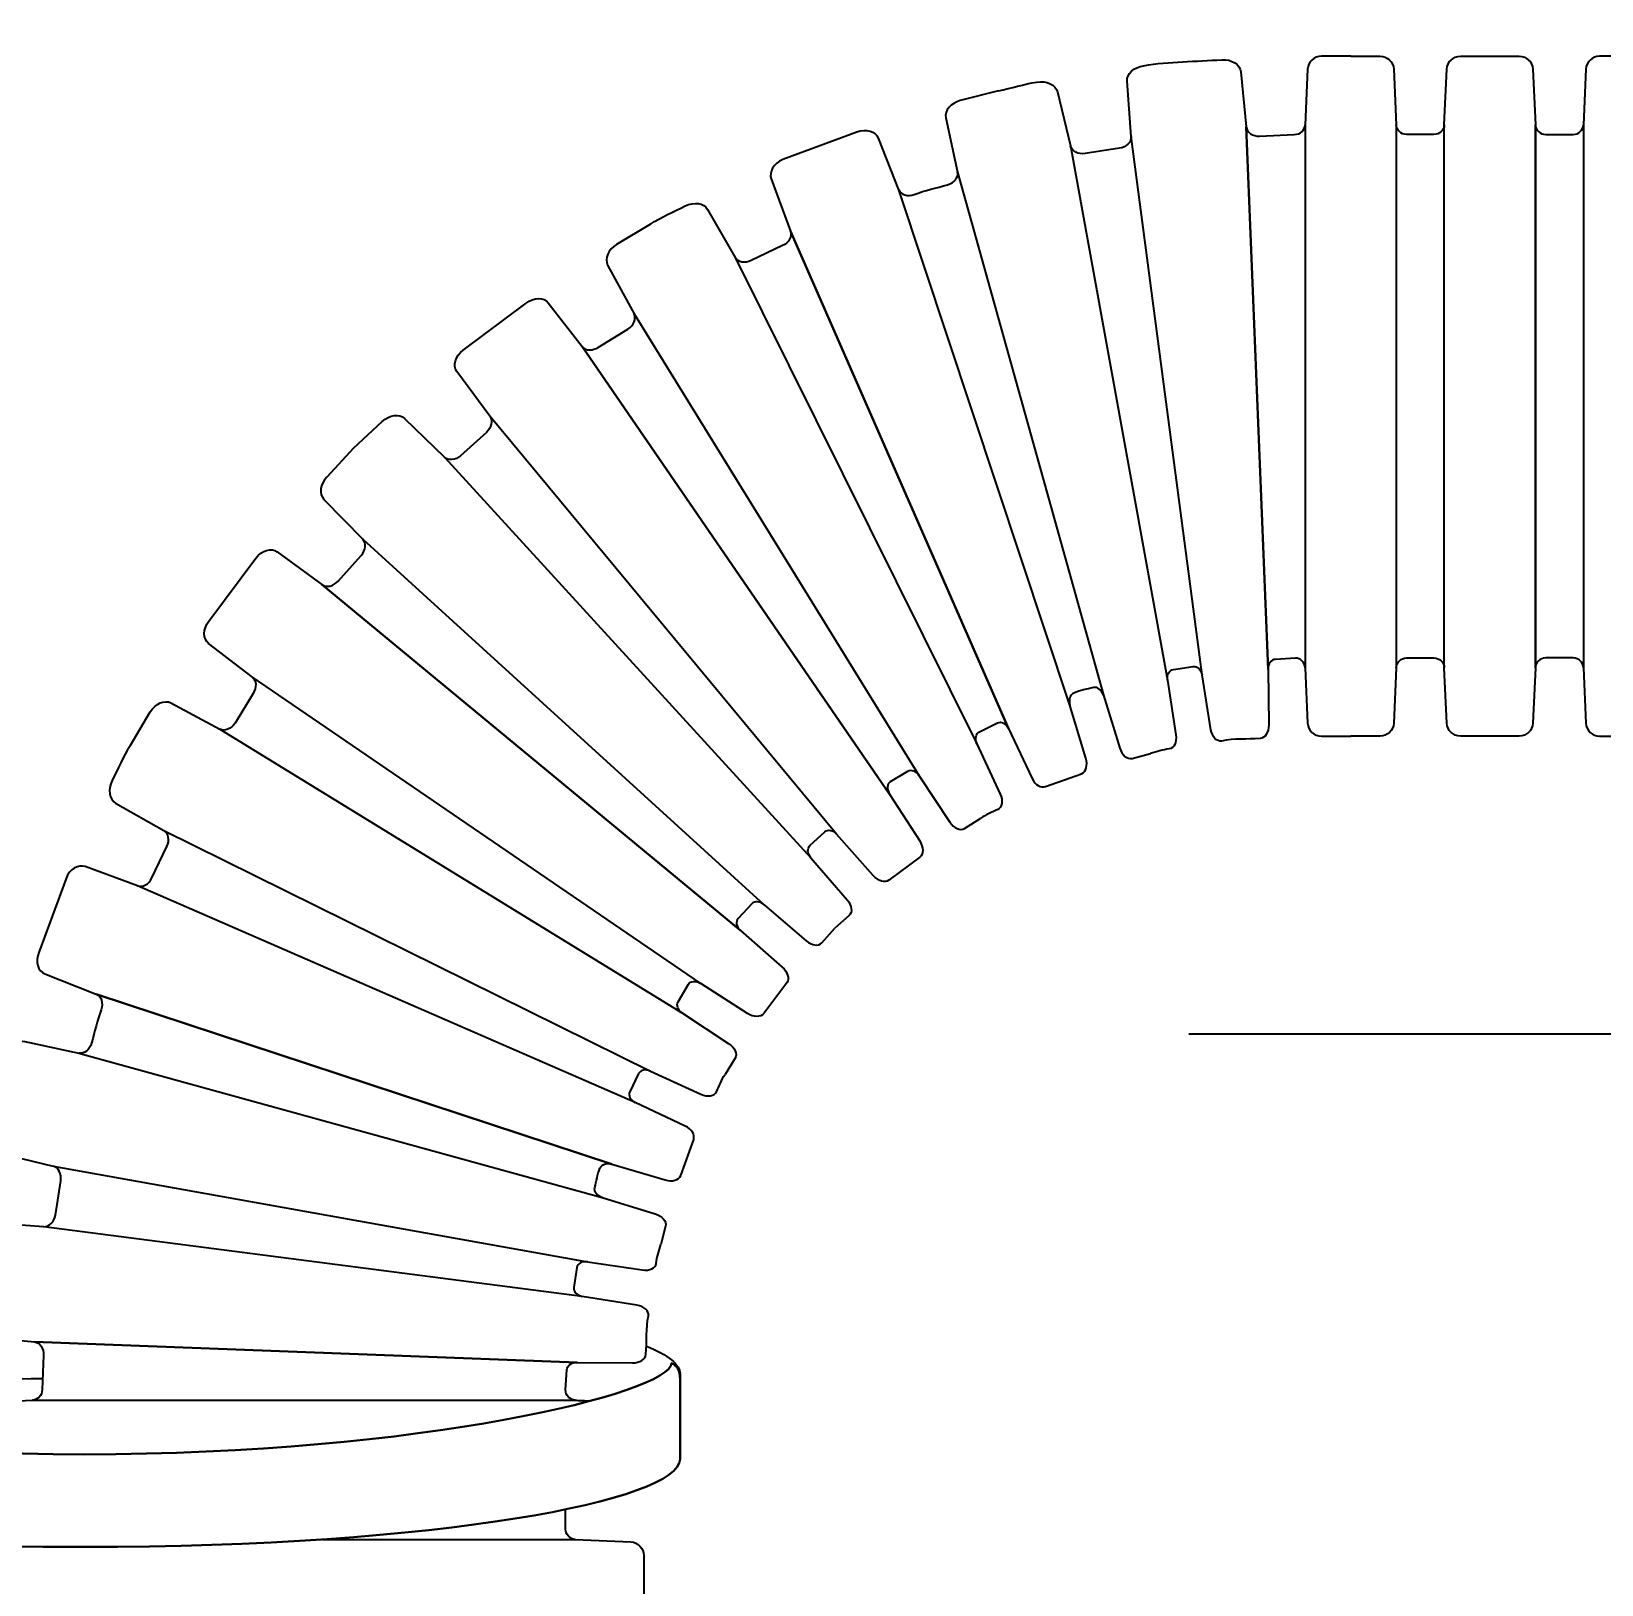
# Model space of a CAD drawing. Extents: x -152830 to 1281226, y -304852 to -2349.
# Drawn here: x 1082887 to 1086562, y -70246 to -66612 of the extents above; entities that cross this region are included whole.
import ezdxf
from ezdxf import colors
from ezdxf.entities.mleader import LeaderData, LeaderLine
from ezdxf.math import Vec2, Vec3

# ---------------------------------------------------------------- set-up
doc = ezdxf.new("R2010")
doc.units = 0
doc.header["$LTSCALE"] = 100
doc.header["$PDMODE"] = 1
doc.header["$PDSIZE"] = 200
doc.layers.get('Defpoints').update_dxf_attribs({"color": 42})
doc.styles.add('BDG_T_R', font='GOST_Common.ttf')
doc.styles.add('OlympDesign', font='isocpeui.ttf', dxfattribs={"height": 250})
doc.dimstyles.new('BDG_D_1-1', dxfattribs={"dimtxt": 2.5, "dimasz": 2, "dimexe": 1, "dimexo": 0.5, "dimgap": 0.5, "dimtad": 1, "dimdec": 4, "dimdsep": 46, "dimtxsty": 'BDG_T_R', "dimblk": 'ARCHTICK', "dimcen": 0, "dimclrd": 256, "dimclre": 256, "dimclrt": 256, "dimadec": 4, "dimazin": 2, "dimtfac": 1, "dimtdec": 4, "dimtofl": 0, "dimtmove": 1, "dimatfit": 3, "dimfxl": 1, "dimtolj": 1, "dimtzin": 0, "dimlwd": -1, "dimlwe": -1, "dimarcsym": 0})

# ---------------------------------------------------------------- blocks, each defined once
blk = doc.blocks.new('_ArchTick')
at = {"color": 0, "linetype": 'ByBlock', "const_width": 0.15}
blk.add_lwpolyline([(-0.5, -0.5), (0.5, 0.5)], dxfattribs=at)
blk = doc.blocks.new('*D291')
at = {"transparency": 16777216}
for p, q in [((1091184.2, -66611.5), (1093110.7, -66611.5)), ((1093109.7, -66611.5), (1093109.7, -80800.4)), ((1081640.2, -80800.4), (1093110.7, -80800.4))]:
    blk.add_line(p, q, dxfattribs=at)
at = {"layer": 'Defpoints', "color": 0, "transparency": 16777216}
for p in [(1091183.7, -66611.5), (1081639.7, -80800.4), (1093109.7, -80800.4)]:
    blk.add_point(p, dxfattribs=at)
at = {"transparency": 16777216, "xscale": 200, "yscale": 200, "zscale": 200}
for p, rotation in [((1093109.7, -66611.5), 90), ((1093109.7, -80800.4), 270)]:
    blk.add_blockref('_ArchTick', p, dxfattribs=dict(at, rotation=rotation))
at = {"transparency": 16777216, "insert": (1092934.6, -74006), "char_height": 250, "attachment_point": 5, "rotation": 90, "style": 'OlympDesign'}
blk.add_mtext('\\A1;Не более 1000 мм', dxfattribs=at)
blk = doc.blocks.new('_Dot')
at = {"color": 0, "linetype": 'ByBlock', "lineweight": -2}
blk.add_line((-0.5, 0), (-1, 0), dxfattribs=at)
at = {"color": 0, "linetype": 'ByBlock', "const_width": 0.5}
blk.add_lwpolyline([(-0.25, 0, 1), (0.25, 0, 1)], format="xyb", close=True, dxfattribs=at)

msp = doc.modelspace()

# ---------------------------------------------------------------- linework, layer by layer
for points, knots in [([(1085647.693493, -68245.399994), (1085647.693493, -68245.399994), (1085626.92818, -68117.444841), (1085626.92818, -68117.444841), (1085460.689403, -66857.823192), (1085460.689403, -66857.823192), (1085451.26922, -66728.136879), (1085451.26922, -66728.136879), (1085450.039752, -66711.122413), (1085467.194174, -66695.04243), (1085490.170808, -66691.75667), (1085550.793722, -66681.28358), (1085612.092737, -66682.286964), (1085673.111838, -66677.679149), (1085696.226275, -66676.477672), (1085715.792264, -66688.961836), (1085717.476055, -66705.916013), (1085717.476055, -66705.916013), (1085730.293963, -66835.132932), (1085730.293963, -66835.132932), (1085781.440712, -68104.646311), (1085781.440712, -68104.646311), (1085782.795065, -68234.44459), (1085782.795065, -68234.44459), (1085782.97378, -68251.476281), (1085774.175867, -68265.394467), (1085762.807052, -68265.932763), (1085732.813189, -68268.779273), (1085701.878385, -68265.183455), (1085672.493874, -68272.05642), (1085661.340377, -68273.981367), (1085650.419424, -68262.190528), (1085647.695646, -68245.399994)], [0, 0, 0, 0, 0.0833333333, 0.0833333333, 0.1666666667, 0.1666666667, 0.25, 0.25, 0.25, 0.3333333333, 0.3333333333, 0.3333333333, 0.4166666667, 0.4166666667, 0.4166666667, 0.5, 0.5, 0.5, 0.5833333333, 0.5833333333, 0.6666666667, 0.6666666667, 0.75, 0.75, 0.75, 0.8333333333, 0.8333333333, 0.8333333333, 0.9166666667, 0.9166666667, 0.9166666667, 1, 1, 1, 1]), ([(1085974.783777, -66669.720978), (1085974.783777, -66669.720978), (1085906.22207, -66669.720978), (1085906.22207, -66669.720978), (1085888.957836, -66669.720978), (1085874.757583, -66683.135319), (1085874.003968, -66700.149784), (1085874.003968, -66700.149784), (1085868.263578, -66829.840404), (1085868.263578, -66829.840404), (1085868.263578, -68100.383006), (1085868.263578, -68100.383006), (1085874.003968, -68230.073625), (1085874.003968, -68230.073625), (1085874.757583, -68247.092397), (1085888.957836, -68260.502431), (1085906.219917, -68260.502431), (1085906.219917, -68260.502431), (1085906.22207, -68260.502431), (1085906.22207, -68260.502431), (1085974.783777, -68260.502431), (1085974.783777, -68260.502431)], [0, 0, 0, 0, 0.125, 0.125, 0.125, 0.25, 0.25, 0.25, 0.375, 0.375, 0.5, 0.5, 0.625, 0.625, 0.625, 0.75, 0.75, 0.75, 0.875, 0.875, 1, 1, 1, 1]), ([(1085974.783777, -66669.720978), (1085974.783777, -66669.720978), (1086043.345484, -66669.720978), (1086043.345484, -66669.720978), (1086060.609718, -66669.720978), (1086074.809971, -66683.135319), (1086075.563586, -66700.149784), (1086075.563586, -66700.149784), (1086081.303976, -66829.840404), (1086081.303976, -66829.840404), (1086081.303976, -68100.383006), (1086081.303976, -68100.383006), (1086075.563586, -68230.073625), (1086075.563586, -68230.073625), (1086074.809971, -68247.092397), (1086060.607565, -68260.502431), (1086043.347637, -68260.502431), (1086043.347637, -68260.502431), (1086043.345484, -68260.502431), (1086043.345484, -68260.502431), (1085974.783777, -68260.502431), (1085974.783777, -68260.502431)], [0, 0, 0, 0, 0.125, 0.125, 0.125, 0.25, 0.25, 0.25, 0.375, 0.375, 0.5, 0.5, 0.625, 0.625, 0.625, 0.75, 0.75, 0.75, 0.875, 0.875, 1, 1, 1, 1]), ([(1086199.563338, -68230.077932), (1086199.563338, -68230.077932), (1086193.825101, -68100.383006), (1086193.825101, -68100.383006), (1086193.825101, -66829.840404), (1086193.825101, -66829.840404), (1086199.563338, -66700.149784), (1086199.563338, -66700.149784), (1086200.319106, -66683.135319), (1086214.521512, -66669.720978), (1086231.781441, -66669.720978), (1086231.781441, -66669.720978), (1086368.907007, -66669.720978), (1086368.907007, -66669.720978), (1086386.171242, -66669.720978), (1086400.371495, -66683.135319), (1086401.125109, -66700.149784), (1086401.125109, -66700.149784), (1086406.863346, -66829.840404), (1086406.863346, -66829.840404), (1086406.863346, -68100.383006), (1086406.863346, -68100.383006), (1086401.125109, -68230.073625), (1086401.125109, -68230.073625), (1086400.371495, -68247.092397), (1086386.169088, -68260.502431), (1086368.907007, -68260.502431), (1086368.907007, -68260.502431), (1086231.781441, -68260.502431), (1086231.781441, -68260.502431), (1086214.519359, -68260.502431), (1086200.319106, -68247.092397), (1086199.565492, -68230.077932)], [0, 0, 0, 0, 0.0833333333, 0.0833333333, 0.1666666667, 0.1666666667, 0.25, 0.25, 0.25, 0.3333333333, 0.3333333333, 0.3333333333, 0.4166666667, 0.4166666667, 0.4166666667, 0.5, 0.5, 0.5, 0.5833333333, 0.5833333333, 0.6666666667, 0.6666666667, 0.75, 0.75, 0.75, 0.8333333333, 0.8333333333, 0.8333333333, 0.9166666667, 0.9166666667, 0.9166666667, 1, 1, 1, 1]), ([(1086625.900364, -66669.720978), (1086625.900364, -66669.720978), (1086557.338658, -66669.720978), (1086557.338658, -66669.720978), (1086540.074423, -66669.720978), (1086525.872017, -66683.135319), (1086525.120555, -66700.149784), (1086525.120555, -66700.149784), (1086519.380165, -66829.840404), (1086519.380165, -66829.840404), (1086519.380165, -68100.383006), (1086519.380165, -68100.383006), (1086525.120555, -68230.073625), (1086525.120555, -68230.073625), (1086525.872017, -68247.092397), (1086540.074423, -68260.502431), (1086557.336504, -68260.502431), (1086557.336504, -68260.502431), (1086557.338658, -68260.502431), (1086557.338658, -68260.502431), (1086625.900364, -68260.502431), (1086625.900364, -68260.502431)], [0, 0, 0, 0, 0.125, 0.125, 0.125, 0.25, 0.25, 0.25, 0.375, 0.375, 0.5, 0.5, 0.625, 0.625, 0.625, 0.75, 0.75, 0.75, 0.875, 0.875, 1, 1, 1, 1]), ([(1085150.370274, -66750.878815), (1085180.290929, -66744.014462), (1085209.768027, -66734.764381), (1085240.099939, -66730.18671), (1085263.001212, -66726.418637), (1085284.268217, -66736.594588), (1085288.298978, -66753.17411), (1085288.298978, -66753.17411), (1085319.016311, -66879.570357), (1085319.016311, -66879.570357), (1085546.134231, -68129.649092), (1085546.134231, -68129.649092), (1085565.50428, -68257.776499), (1085565.50428, -68257.776499), (1085568.047191, -68274.588565), (1085561.234515, -68289.045047), (1085550.005657, -68290.487681), (1085550.005657, -68290.487681), (1085550.003504, -68290.487681), (1085550.003504, -68290.487681), (1085534.993653, -68292.025055), (1085520.978574, -68297.967845), (1085506.390748, -68301.309587)], [0, 0, 0, 0, 0.125, 0.125, 0.125, 0.25, 0.25, 0.25, 0.375, 0.375, 0.5, 0.5, 0.625, 0.625, 0.625, 0.75, 0.75, 0.75, 0.875, 0.875, 0.875, 1, 1, 1, 1]), ([(1085150.370274, -66750.878815), (1085150.370274, -66750.878815), (1085061.008804, -66773.581994), (1085061.008804, -66773.581994), (1085038.488645, -66779.395593), (1085023.577841, -66797.176592), (1085027.175813, -66813.816403), (1085027.175813, -66813.816403), (1085054.611692, -66940.682044), (1085054.611692, -66940.682044), (1085395.822562, -68164.552216), (1085395.822562, -68164.552216), (1085434.375333, -68288.558428), (1085434.375333, -68288.558428), (1085439.433164, -68304.832197), (1085452.029294, -68315.533525), (1085462.945941, -68312.751611), (1085462.945941, -68312.751611), (1085462.948094, -68312.751611), (1085462.948094, -68312.751611), (1085506.390748, -68301.309587), (1085506.390748, -68301.309587)], [0, 0, 0, 0, 0.125, 0.125, 0.125, 0.25, 0.25, 0.25, 0.375, 0.375, 0.5, 0.5, 0.625, 0.625, 0.625, 0.75, 0.75, 0.75, 0.875, 0.875, 1, 1, 1, 1]), ([(1085228.989506, -68359.643667), (1085228.989506, -68359.643667), (1085173.514856, -68242.583628), (1085173.514856, -68242.583628), (1084663.69886, -67078.808842), (1084663.69886, -67078.808842), (1084618.565956, -66956.766334), (1084618.565956, -66956.766334), (1084612.797575, -66941.09115), (1084624.243904, -66919.580835), (1084645.952312, -66911.299686), (1084645.952312, -66911.299686), (1084818.844429, -66847.22091), (1084818.844429, -66847.22091), (1084840.714326, -66839.301497), (1084862.96103, -66845.588796), (1084869.269861, -66861.397478), (1084869.269861, -66861.397478), (1084917.335403, -66981.906918), (1084917.335403, -66981.906918), (1085317.743779, -68187.707564), (1085317.743779, -68187.707564), (1085355.032631, -68312.161638), (1085355.032631, -68312.161638), (1085359.924667, -68328.487084), (1085355.502025, -68344.536923), (1085344.947114, -68348.485864), (1085344.947114, -68348.485864), (1085344.947114, -68348.49017), (1085344.947114, -68348.49017), (1085260.298965, -68378.669206), (1085260.298965, -68378.669206), (1085249.619169, -68382.32962), (1085236.405074, -68375.344689), (1085228.989506, -68359.643667)], [0, 0, 0, 0, 0.0769230769, 0.0769230769, 0.1538461538, 0.1538461538, 0.2307692308, 0.2307692308, 0.2307692308, 0.3076923077, 0.3076923077, 0.3076923077, 0.3846153846, 0.3846153846, 0.3846153846, 0.4615384615, 0.4615384615, 0.4615384615, 0.5384615385, 0.5384615385, 0.6153846154, 0.6153846154, 0.6923076923, 0.6923076923, 0.6923076923, 0.7692307692, 0.7692307692, 0.7692307692, 0.8461538462, 0.8461538462, 0.9230769231, 0.9230769231, 0.9230769231, 1, 1, 1, 1]), ([(1085868.263578, -68100.383006), (1085868.263578, -68100.383006), (1085868.263578, -66829.840404), (1085868.263578, -66829.840404), (1085866.963054, -66842.746593), (1085858.696978, -66852.336877), (1085842.44474, -66852.987139), (1085842.44474, -66852.987139), (1085761.633566, -66856.49683), (1085761.633566, -66856.49683), (1085745.353337, -66857.250445), (1085731.540657, -66847.84964), (1085730.29181, -66835.132932), (1085730.29181, -66835.132932), (1085781.438559, -68104.646311), (1085781.438559, -68104.646311), (1085781.436406, -68104.650618), (1085781.436406, -68104.650618), (1085781.313674, -68091.87362), (1085788.780919, -68081.40053), (1085798.36259, -68080.849314), (1085798.36259, -68080.849314), (1085845.769257, -68077.882226), (1085845.769257, -68077.882226), (1085845.767104, -68077.882226), (1085845.767104, -68077.882226), (1085855.378921, -68077.244883), (1085868.444445, -68087.765344), (1085868.263578, -68100.383006)], [0, 0, 0, 0, 0.1, 0.1, 0.1, 0.2, 0.2, 0.2, 0.3, 0.3, 0.3, 0.4, 0.4, 0.4, 0.5, 0.5, 0.6, 0.6, 0.6, 0.7, 0.7, 0.7, 0.8, 0.8, 0.9, 0.9, 0.9, 1, 1, 1, 1]), ([(1086081.303976, -68100.383006), (1086081.303976, -68100.383006), (1086081.303976, -66829.840404), (1086081.303976, -66829.840404), (1086081.868111, -66842.604482), (1086092.519915, -66852.659855), (1086105.467015, -66852.659855), (1086105.467015, -66852.659855), (1086169.65991, -66852.659855), (1086169.65991, -66852.659855), (1086169.65991, -66852.664161), (1086169.65991, -66852.664161), (1086182.607009, -66852.664161), (1086193.260967, -66842.604482), (1086193.822948, -66829.840404), (1086193.822948, -66829.840404), (1086193.822948, -68100.383006), (1086193.822948, -68100.383006), (1086193.825101, -68100.387312), (1086193.825101, -68100.387312), (1086193.258814, -68087.623233), (1086182.607009, -68077.563555), (1086169.65991, -68077.563555), (1086169.65991, -68077.563555), (1086105.467015, -68077.563555), (1086105.467015, -68077.563555), (1086105.469168, -68077.563555), (1086105.469168, -68077.563555), (1086092.519915, -68077.563555), (1086081.868111, -68087.623233), (1086081.303976, -68100.383006)], [0, 0, 0, 0, 0.0909090909, 0.0909090909, 0.0909090909, 0.1818181818, 0.1818181818, 0.1818181818, 0.2727272727, 0.2727272727, 0.3636363636, 0.3636363636, 0.3636363636, 0.4545454545, 0.4545454545, 0.4545454545, 0.5454545455, 0.5454545455, 0.6363636364, 0.6363636364, 0.6363636364, 0.7272727273, 0.7272727273, 0.7272727273, 0.8181818182, 0.8181818182, 0.9090909091, 0.9090909091, 0.9090909091, 1, 1, 1, 1]), ([(1086519.380165, -68100.383006), (1086519.380165, -68100.383006), (1086519.380165, -66829.840404), (1086519.380165, -66829.840404), (1086518.816031, -66842.604482), (1086508.162073, -66852.659855), (1086495.214973, -66852.659855), (1086495.214973, -66852.659855), (1086431.024232, -66852.659855), (1086431.024232, -66852.659855), (1086431.024232, -66852.664161), (1086431.024232, -66852.664161), (1086418.077132, -66852.664161), (1086407.423174, -66842.604482), (1086406.861193, -66829.840404), (1086406.861193, -66829.840404), (1086406.861193, -68100.383006), (1086406.861193, -68100.383006), (1086406.85904, -68100.387312), (1086406.85904, -68100.387312), (1086407.425328, -68087.623233), (1086418.077132, -68077.563555), (1086431.024232, -68077.563555), (1086431.024232, -68077.563555), (1086495.214973, -68077.563555), (1086495.214973, -68077.563555), (1086495.21282, -68077.563555), (1086495.21282, -68077.563555), (1086508.162073, -68077.563555), (1086518.816031, -68087.623233), (1086519.380165, -68100.383006)], [0, 0, 0, 0, 0.0909090909, 0.0909090909, 0.0909090909, 0.1818181818, 0.1818181818, 0.1818181818, 0.2727272727, 0.2727272727, 0.3636363636, 0.3636363636, 0.3636363636, 0.4545454545, 0.4545454545, 0.4545454545, 0.5454545455, 0.5454545455, 0.6363636364, 0.6363636364, 0.6363636364, 0.7272727273, 0.7272727273, 0.7272727273, 0.8181818182, 0.8181818182, 0.9090909091, 0.9090909091, 0.9090909091, 1, 1, 1, 1]), ([(1085546.134231, -68129.649092), (1085546.134231, -68129.649092), (1085319.016311, -66879.570357), (1085319.016311, -66879.570357), (1085322.028616, -66892.011458), (1085337.118135, -66899.797374), (1085353.264866, -66897.269535), (1085353.264866, -66897.269535), (1085433.466689, -66884.961931), (1085433.466689, -66884.961931), (1085449.628494, -66882.528833), (1085461.626039, -66870.582964), (1085460.68725, -66857.823192), (1085460.68725, -66857.823192), (1085626.926026, -68117.444841), (1085626.926026, -68117.444841), (1085626.92818, -68117.444841), (1085626.92818, -68117.444841), (1085624.874041, -68104.853017), (1085615.811287, -68096.124007), (1085606.373879, -68097.596785), (1085606.373879, -68097.596785), (1085559.66269, -68104.659231), (1085559.66269, -68104.659231), (1085550.210209, -68106.041575), (1085544.237275, -68117.040043), (1085546.134231, -68129.649092)], [0, 0, 0, 0, 0.1111111111, 0.1111111111, 0.1111111111, 0.2222222222, 0.2222222222, 0.2222222222, 0.3333333333, 0.3333333333, 0.3333333333, 0.4444444444, 0.4444444444, 0.4444444444, 0.5555555556, 0.5555555556, 0.6666666667, 0.6666666667, 0.6666666667, 0.7777777778, 0.7777777778, 0.7777777778, 0.8888888889, 0.8888888889, 0.8888888889, 1, 1, 1, 1]), ([(1085395.822562, -68164.552216), (1085395.822562, -68164.552216), (1085054.611692, -66940.682044), (1085054.611692, -66940.682044), (1085057.322552, -66953.166209), (1085046.985112, -66966.261878), (1085031.16997, -66970.439057), (1085005.101364, -66977.703902), (1084978.515992, -66983.254812), (1084953.308659, -66993.271427), (1084953.308659, -66993.271427), (1084953.308659, -66993.275733), (1084953.308659, -66993.275733), (1084937.902623, -66998.766354), (1084922.050877, -66993.770966), (1084917.331096, -66981.906918), (1084917.331096, -66981.906918), (1085317.743779, -68187.707564), (1085317.743779, -68187.707564), (1085317.741626, -68187.71187), (1085317.741626, -68187.71187), (1085314.081212, -68175.460249), (1085318.239011, -68163.144033), (1085327.148889, -68159.733388), (1085341.549389, -68153.179094), (1085357.297781, -68150.935476), (1085372.458355, -68146.835812), (1085372.458355, -68146.835812), (1085372.456201, -68146.835812), (1085372.456201, -68146.835812), (1085381.719202, -68144.562049), (1085392.020037, -68152.352271), (1085395.822562, -68164.552216)], [0, 0, 0, 0, 0.0909090909, 0.0909090909, 0.0909090909, 0.1818181818, 0.1818181818, 0.1818181818, 0.2727272727, 0.2727272727, 0.2727272727, 0.3636363636, 0.3636363636, 0.3636363636, 0.4545454545, 0.4545454545, 0.4545454545, 0.5454545455, 0.5454545455, 0.6363636364, 0.6363636364, 0.6363636364, 0.7272727273, 0.7272727273, 0.7272727273, 0.8181818182, 0.8181818182, 0.8181818182, 0.9090909091, 0.9090909091, 0.9090909091, 1, 1, 1, 1]), ([(1084335.790366, -67062.56091), (1084361.669492, -67046.041677), (1084389.762093, -67033.475691), (1084417.206585, -67019.734067), (1084438.062332, -67009.49352), (1084461.239212, -67013.145322), (1084469.718453, -67027.9377), (1084469.718453, -67027.9377), (1084534.339831, -67140.721514), (1084534.339831, -67140.721514), (1085100.127863, -68278.339413), (1085100.127863, -68278.339413), (1085154.409649, -68396.10139), (1085154.409649, -68396.10139), (1085161.532384, -68411.552643), (1085159.120817, -68427.529273), (1085148.869504, -68432.270586), (1085135.366883, -68438.790429), (1085121.117107, -68443.923621), (1085108.869793, -68452.863644)], [0, 0, 0, 0, 0.1428571429, 0.1428571429, 0.1428571429, 0.2857142857, 0.2857142857, 0.2857142857, 0.4285714286, 0.4285714286, 0.5714285714, 0.5714285714, 0.7142857143, 0.7142857143, 0.7142857143, 0.8571428571, 0.8571428571, 0.8571428571, 1, 1, 1, 1]), ([(1084335.790366, -67062.56091), (1084335.790366, -67062.56091), (1084256.858922, -67109.862071), (1084256.858922, -67109.862071), (1084236.989334, -67121.868229), (1084227.726333, -67143.227821), (1084235.809388, -67158.226905), (1084235.809388, -67158.226905), (1084297.450759, -67272.535173), (1084297.450759, -67272.535173), (1084965.136103, -68353.498478), (1084965.136103, -68353.498478), (1085036.58523, -68461.851037), (1085036.58523, -68461.851037), (1085045.958043, -68476.066362), (1085060.967893, -68482.676639), (1085070.605548, -68476.759688), (1085070.605548, -68476.759688), (1085070.607701, -68476.755381), (1085070.607701, -68476.755381), (1085108.869793, -68452.863644), (1085108.869793, -68452.863644)], [0, 0, 0, 0, 0.125, 0.125, 0.125, 0.25, 0.25, 0.25, 0.375, 0.375, 0.5, 0.5, 0.625, 0.625, 0.625, 0.75, 0.75, 0.75, 0.875, 0.875, 1, 1, 1, 1]), ([(1085100.127863, -68278.339413), (1085100.127863, -68278.339413), (1084534.339831, -67140.721514), (1084534.339831, -67140.721514), (1084540.691726, -67151.82764), (1084557.288474, -67154.954065), (1084572.01841, -67147.848555), (1084572.01841, -67147.848555), (1084645.243915, -67112.794709), (1084645.243915, -67112.794709), (1084660.010455, -67105.779633), (1084668.149493, -67090.814999), (1084663.696707, -67078.808842), (1084663.696707, -67078.808842), (1085173.514856, -68242.583628), (1085173.514856, -68242.583628), (1085168.04792, -68231.068397), (1085156.991317, -68225.353845), (1085148.430255, -68229.574087), (1085148.430255, -68229.574087), (1085105.993138, -68250.236047), (1085105.993138, -68250.236047), (1085105.995291, -68250.236047), (1085105.995291, -68250.236047), (1085097.395472, -68254.370161), (1085094.794424, -68266.746667), (1085100.127863, -68278.339413)], [0, 0, 0, 0, 0.1111111111, 0.1111111111, 0.1111111111, 0.2222222222, 0.2222222222, 0.2222222222, 0.3333333333, 0.3333333333, 0.3333333333, 0.4444444444, 0.4444444444, 0.4444444444, 0.5555555556, 0.5555555556, 0.5555555556, 0.6666666667, 0.6666666667, 0.6666666667, 0.7777777778, 0.7777777778, 0.8888888889, 0.8888888889, 0.8888888889, 1, 1, 1, 1]), ([(1084857.375669, -68586.800344), (1084857.375669, -68586.800344), (1084771.721983, -68489.687408), (1084771.721983, -68489.687408), (1083960.063946, -67512.193241), (1083960.063946, -67512.193241), (1083882.904573, -67407.358985), (1083882.904573, -67407.358985), (1083872.670486, -67393.466638), (1083879.347512, -67371.667796), (1083897.752934, -67357.581662), (1083897.752934, -67357.581662), (1083897.750781, -67357.581662), (1083897.750781, -67357.581662), (1084044.864971, -67247.265398), (1084044.864971, -67247.265398), (1084063.520163, -67233.493629), (1084086.50541, -67233.27831), (1084096.944049, -67246.714183), (1084096.944049, -67246.714183), (1084176.497763, -67349.128259), (1084176.497763, -67349.128259), (1084176.49561, -67349.128259), (1084176.49561, -67349.128259), (1084895.65714, -68396.549252), (1084895.65714, -68396.549252), (1084966.016755, -68505.836293), (1084966.016755, -68505.836293), (1084975.249611, -68520.172197), (1084975.488615, -68536.967038), (1084966.494762, -68543.870148), (1084966.494762, -68543.870148), (1084966.492609, -68543.874454), (1084966.492609, -68543.874454), (1084893.973349, -68597.794505), (1084893.973349, -68597.794505), (1084884.800782, -68604.469377), (1084868.501174, -68599.40078), (1084857.377822, -68586.800344)], [0, 0, 0, 0, 0.0666666667, 0.0666666667, 0.1333333333, 0.1333333333, 0.2, 0.2, 0.2, 0.2666666667, 0.2666666667, 0.2666666667, 0.3333333333, 0.3333333333, 0.4, 0.4, 0.4, 0.4666666667, 0.4666666667, 0.4666666667, 0.5333333333, 0.5333333333, 0.6, 0.6, 0.6666666667, 0.6666666667, 0.7333333333, 0.7333333333, 0.7333333333, 0.8, 0.8, 0.8, 0.8666666667, 0.8666666667, 0.9333333333, 0.9333333333, 0.9333333333, 1, 1, 1, 1]), ([(1084965.136103, -68353.498478), (1084965.136103, -68353.498478), (1084297.450759, -67272.535173), (1084297.450759, -67272.535173), (1084303.524893, -67283.779104), (1084297.319415, -67299.342323), (1084283.38831, -67307.87324), (1084283.38831, -67307.87324), (1084214.361516, -67350.433089), (1084214.361516, -67350.433089), (1084200.475628, -67359.028602), (1084184.473159, -67359.44632), (1084176.493457, -67349.128259), (1084176.493457, -67349.128259), (1084895.654986, -68396.549252), (1084895.654986, -68396.549252), (1084888.893986, -68386.024485), (1084888.930591, -68372.170895), (1084897.196667, -68367.352068), (1084897.196667, -68367.352068), (1084937.89401, -68343.253625), (1084937.89401, -68343.253625), (1084937.891857, -68343.253625), (1084937.891857, -68343.253625), (1084946.093337, -68338.344364), (1084958.097342, -68342.840213), (1084965.136103, -68353.498478)], [0, 0, 0, 0, 0.1111111111, 0.1111111111, 0.1111111111, 0.2222222222, 0.2222222222, 0.2222222222, 0.3333333333, 0.3333333333, 0.3333333333, 0.4444444444, 0.4444444444, 0.4444444444, 0.5555555556, 0.5555555556, 0.5555555556, 0.6666666667, 0.6666666667, 0.6666666667, 0.7777777778, 0.7777777778, 0.8888888889, 0.8888888889, 0.8888888889, 1, 1, 1, 1]), ([(1083640.86939, -67586.732188), (1083640.86939, -67586.732188), (1083708.111194, -67524.160641), (1083708.111194, -67524.160641), (1083725.183795, -67508.485457), (1083748.341296, -67505.535594), (1083760.569232, -67517.412561), (1083760.569232, -67517.412561), (1083853.754759, -67607.958283), (1083853.754759, -67607.958283), (1084711.493101, -68545.27833), (1084711.493101, -68545.27833), (1084796.186467, -68643.545373), (1084796.186467, -68643.545373), (1084807.299053, -68656.434336), (1084809.439319, -68672.587528), (1084800.960077, -68680.132287), (1084800.960077, -68680.132287), (1084767.118474, -68710.186439), (1084767.118474, -68710.186439)], [0, 0, 0, 0, 0.1428571429, 0.1428571429, 0.1428571429, 0.2857142857, 0.2857142857, 0.2857142857, 0.4285714286, 0.4285714286, 0.5714285714, 0.5714285714, 0.7142857143, 0.7142857143, 0.7142857143, 0.8571428571, 0.8571428571, 0.8571428571, 1, 1, 1, 1]), ([(1084711.493101, -68545.27833), (1084711.493101, -68545.27833), (1083853.754759, -67607.958283), (1083853.754759, -67607.958283), (1083862.91656, -67616.876774), (1083879.644651, -67615.248966), (1083891.736936, -67604.289256), (1083891.736936, -67604.289256), (1083951.916295, -67550.067759), (1083951.916295, -67550.067759), (1083964.064563, -67539.181258), (1083967.664688, -67522.502689), (1083960.061793, -67512.193241), (1083960.061793, -67512.193241), (1084771.721983, -68489.687408), (1084771.721983, -68489.687408), (1084763.285805, -68480.135881), (1084751.118158, -68477.78891), (1084744.105236, -68484.317366), (1084744.105236, -68484.317366), (1084709.275321, -68516.438575), (1084709.275321, -68516.438575), (1084709.277474, -68516.438575), (1084709.277474, -68516.438575), (1084702.206415, -68522.898129), (1084703.166736, -68535.601918), (1084711.493101, -68545.27833)], [0, 0, 0, 0, 0.1111111111, 0.1111111111, 0.1111111111, 0.2222222222, 0.2222222222, 0.2222222222, 0.3333333333, 0.3333333333, 0.3333333333, 0.4444444444, 0.4444444444, 0.4444444444, 0.5555555556, 0.5555555556, 0.5555555556, 0.6666666667, 0.6666666667, 0.6666666667, 0.7777777778, 0.7777777778, 0.8888888889, 0.8888888889, 0.8888888889, 1, 1, 1, 1]), ([(1083640.86939, -67586.732188), (1083640.86939, -67586.732188), (1083578.536846, -67654.212996), (1083578.536846, -67654.212996), (1083562.872428, -67671.292057), (1083559.950556, -67694.434486), (1083571.857667, -67706.630124), (1083571.857667, -67706.630124), (1083662.625168, -67799.583106), (1083662.625168, -67799.583106), (1084602.076868, -68654.987396), (1084602.076868, -68654.987396), (1084700.563535, -68739.443912), (1084700.563535, -68739.443912), (1084713.484797, -68750.5242), (1084729.665979, -68752.64724), (1084737.223658, -68744.180918), (1084737.223658, -68744.180918), (1084767.118474, -68710.186439), (1084767.118474, -68710.186439)], [0, 0, 0, 0, 0.1428571429, 0.1428571429, 0.1428571429, 0.2857142857, 0.2857142857, 0.2857142857, 0.4285714286, 0.4285714286, 0.5714285714, 0.5714285714, 0.7142857143, 0.7142857143, 0.7142857143, 0.8571428571, 0.8571428571, 0.8571428571, 1, 1, 1, 1]), ([(1084563.078387, -68909.459374), (1084563.078387, -68909.459374), (1084453.606172, -68839.360294), (1084453.606172, -68839.360294), (1083404.395882, -68122.810577), (1083404.395882, -68122.810577), (1083301.796632, -68043.521705), (1083301.796632, -68043.521705), (1083288.341381, -68033.117516), (1083288.526555, -68010.151649), (1083302.283252, -67991.49215), (1083302.283252, -67991.49215), (1083412.506929, -67844.309058), (1083412.506929, -67844.309058), (1083426.541387, -67825.856266), (1083448.488798, -67819.263214), (1083462.21535, -67829.301361), (1083462.21535, -67829.301361), (1083566.920415, -67905.93751), (1083566.920415, -67905.93751), (1083566.920415, -67905.933204), (1083566.920415, -67905.933204), (1084546.425657, -68715.164602), (1084546.425657, -68715.164602), (1084644.076889, -68800.83982), (1084644.076889, -68800.83982), (1084656.901256, -68812.088057), (1084661.838509, -68828.241248), (1084655.198087, -68837.435347), (1084655.198087, -68837.435347), (1084655.198087, -68837.439653), (1084655.198087, -68837.439653), (1084601.183297, -68909.885705), (1084601.183297, -68909.885705), (1084594.265114, -68918.873098), (1084577.440129, -68918.657779), (1084563.08054, -68909.459374)], [0, 0, 0, 0, 0.0714285714, 0.0714285714, 0.1428571429, 0.1428571429, 0.2142857143, 0.2142857143, 0.2142857143, 0.2857142857, 0.2857142857, 0.2857142857, 0.3571428571, 0.3571428571, 0.3571428571, 0.4285714286, 0.4285714286, 0.4285714286, 0.5, 0.5, 0.5714285714, 0.5714285714, 0.6428571429, 0.6428571429, 0.7142857143, 0.7142857143, 0.7142857143, 0.7857142857, 0.7857142857, 0.7857142857, 0.8571428571, 0.8571428571, 0.9285714286, 0.9285714286, 0.9285714286, 1, 1, 1, 1]), ([(1084602.076868, -68654.987396), (1084602.076868, -68654.987396), (1083662.625168, -67799.583106), (1083662.625168, -67799.583106), (1083671.563037, -67808.721222), (1083669.958915, -67825.438548), (1083659.007817, -67837.535139), (1083659.007817, -67837.535139), (1083604.816465, -67897.738183), (1083604.816465, -67897.738183), (1083593.936423, -67909.895064), (1083577.247089, -67913.51672), (1083566.918262, -67905.93751), (1083566.918262, -67905.93751), (1084546.425657, -68715.164602), (1084546.425657, -68715.164602), (1084546.425657, -68715.168908), (1084546.425657, -68715.168908), (1084536.854751, -68706.754262), (1084534.494861, -68694.610301), (1084541.031929, -68687.603838), (1084541.031929, -68687.603838), (1084573.189743, -68652.799761), (1084573.189743, -68652.799761), (1084573.187589, -68652.799761), (1084573.187589, -68652.799761), (1084579.653603, -68645.737315), (1084592.378924, -68646.68041), (1084602.076868, -68654.987396)], [0, 0, 0, 0, 0.1, 0.1, 0.1, 0.2, 0.2, 0.2, 0.3, 0.3, 0.3, 0.4, 0.4, 0.4, 0.5, 0.5, 0.6, 0.6, 0.6, 0.7, 0.7, 0.7, 0.8, 0.8, 0.9, 0.9, 0.9, 1, 1, 1, 1]), ([(1084410.958043, -68909.110558), (1084410.958043, -68909.110558), (1083328.326021, -68244.133921), (1083328.326021, -68244.133921), (1083339.587177, -68250.180064), (1083355.154702, -68243.948747), (1083363.681313, -68230.013336), (1083363.681313, -68230.013336), (1083406.206711, -68160.960704), (1083406.206711, -68160.960704), (1083414.440489, -68146.827199), (1083414.593365, -68130.669702), (1083404.395882, -68122.814884), (1083404.395882, -68122.814884), (1084453.604019, -68839.3646), (1084453.604019, -68839.3646), (1084453.606172, -68839.3646), (1084453.606172, -68839.3646), (1084442.92207, -68832.534698), (1084429.29887, -68832.754323), (1084424.828859, -68841.25079), (1084424.828859, -68841.25079), (1084400.695965, -68881.924449), (1084400.695965, -68881.924449), (1084395.778091, -68890.119469), (1084400.282553, -68902.099789), (1084410.958043, -68909.110558)], [0, 0, 0, 0, 0.1111111111, 0.1111111111, 0.1111111111, 0.2222222222, 0.2222222222, 0.2222222222, 0.3333333333, 0.3333333333, 0.3333333333, 0.4444444444, 0.4444444444, 0.4444444444, 0.5555555556, 0.5555555556, 0.6666666667, 0.6666666667, 0.6666666667, 0.7777777778, 0.7777777778, 0.7777777778, 0.8888888889, 0.8888888889, 0.8888888889, 1, 1, 1, 1]), ([(1083118.220413, -68282.856795), (1083118.220413, -68282.856795), (1083165.469898, -68203.899512), (1083165.469898, -68203.899512), (1083177.463136, -68184.021311), (1083198.829188, -68174.72386), (1083213.849804, -68182.772464), (1083213.849804, -68182.772464), (1083328.326021, -68244.133921), (1083328.326021, -68244.133921), (1084410.958043, -68909.110558), (1084410.958043, -68909.110558), (1084519.474244, -68980.277618), (1084519.474244, -68980.277618), (1084533.713255, -68989.613827), (1084540.332144, -69004.587073), (1084534.400121, -69014.220422), (1084534.400121, -69014.220422), (1084534.397967, -69014.220422), (1084534.397967, -69014.220422), (1084510.450247, -69052.456675), (1084510.450247, -69052.456675)], [0, 0, 0, 0, 0.125, 0.125, 0.125, 0.25, 0.25, 0.25, 0.375, 0.375, 0.5, 0.5, 0.625, 0.625, 0.625, 0.75, 0.75, 0.75, 0.875, 0.875, 1, 1, 1, 1]), ([(1083118.220413, -68282.856795), (1083101.621512, -68308.686398), (1083090.097668, -68337.366818), (1083075.938326, -68364.578766), (1083065.710698, -68385.443125), (1083069.386185, -68408.594167), (1083084.200095, -68417.034651), (1083084.200095, -68417.034651), (1083197.134632, -68481.367503), (1083197.134632, -68481.367503), (1083197.132478, -68481.367503), (1083197.132478, -68481.367503), (1084336.167173, -69044.291799), (1084336.167173, -69044.291799), (1084454.082026, -69098.285058), (1084454.082026, -69098.285058), (1084469.552658, -69105.369035), (1084485.552973, -69102.93163), (1084490.309358, -69092.691084), (1084497.287829, -69079.427466), (1084501.391799, -69064.6437), (1084510.450247, -69052.456675)], [0, 0, 0, 0, 0.125, 0.125, 0.125, 0.25, 0.25, 0.25, 0.375, 0.375, 0.5, 0.5, 0.625, 0.625, 0.75, 0.75, 0.75, 0.875, 0.875, 0.875, 1, 1, 1, 1]), ([(1084336.167173, -69044.291799), (1084336.167173, -69044.291799), (1083197.132478, -68481.367503), (1083197.132478, -68481.367503), (1083208.251524, -68487.689253), (1083211.395174, -68504.268775), (1083204.30043, -68519.000865), (1083204.30043, -68519.000865), (1083169.285341, -68592.243595), (1083169.285341, -68592.243595), (1083162.276725, -68607.014442), (1083147.309938, -68615.179318), (1083135.290861, -68610.756676), (1083135.290861, -68610.756676), (1084300.342486, -69117.646494), (1084300.342486, -69117.646494), (1084300.342486, -69117.650801), (1084300.342486, -69117.650801), (1084288.814336, -69112.211856), (1084283.095477, -69101.178938), (1084287.324332, -69092.622182), (1084287.324332, -69092.622182), (1084308.027203, -69050.204444), (1084308.027203, -69050.204444), (1084308.025049, -69050.204444), (1084308.025049, -69050.204444), (1084312.167777, -69041.608931), (1084324.559355, -69038.990658), (1084336.167173, -69044.291799)], [0, 0, 0, 0, 0.1, 0.1, 0.1, 0.2, 0.2, 0.2, 0.3, 0.3, 0.3, 0.4, 0.4, 0.4, 0.5, 0.5, 0.6, 0.6, 0.6, 0.7, 0.7, 0.7, 0.8, 0.8, 0.9, 0.9, 0.9, 1, 1, 1, 1]), ([(1084370.417882, -69299.017853), (1084370.417882, -69299.017853), (1084245.856148, -69262.039059), (1084245.856148, -69262.039059), (1083039.052119, -68864.668826), (1083039.052119, -68864.668826), (1082918.437173, -68816.91119), (1082918.437173, -68816.91119), (1082902.615572, -68810.641117), (1082896.306741, -68788.420251), (1082904.206775, -68766.552507), (1082904.206775, -68766.552507), (1082968.177892, -68593.61302), (1082968.177892, -68593.61302), (1082975.804472, -68571.616085), (1082997.424599, -68560.182675), (1083013.125622, -68565.918759), (1083013.125622, -68565.918759), (1083135.295168, -68610.75237), (1083135.295168, -68610.75237), (1083135.293014, -68610.75237), (1083135.293014, -68610.75237), (1084300.34464, -69117.646494), (1084300.34464, -69117.646494), (1084417.529563, -69172.819699), (1084417.529563, -69172.819699), (1084433.234892, -69180.192203), (1084440.11647, -69193.330936), (1084437.086939, -69204.264808), (1084437.086939, -69204.264808), (1084437.084786, -69204.264808), (1084437.084786, -69204.264808), (1084406.795937, -69288.86774), (1084406.795937, -69288.86774), (1084402.831924, -69299.418345), (1084386.760554, -69303.871131), (1084370.417882, -69299.017853)], [0, 0, 0, 0, 0.0714285714, 0.0714285714, 0.1428571429, 0.1428571429, 0.2142857143, 0.2142857143, 0.2142857143, 0.2857142857, 0.2857142857, 0.2857142857, 0.3571428571, 0.3571428571, 0.3571428571, 0.4285714286, 0.4285714286, 0.4285714286, 0.5, 0.5, 0.5714285714, 0.5714285714, 0.6428571429, 0.6428571429, 0.7142857143, 0.7142857143, 0.7142857143, 0.7857142857, 0.7857142857, 0.7857142857, 0.8571428571, 0.8571428571, 0.9285714286, 0.9285714286, 0.9285714286, 1, 1, 1, 1]), ([(1084223.178807, -69340.268565), (1084223.178807, -69340.268565), (1082998.451669, -69002.145362), (1082998.451669, -69002.145362), (1083010.942293, -69004.823924), (1083024.037962, -68994.462799), (1083028.206528, -68978.641198), (1083035.697457, -68952.643646), (1083040.744522, -68925.896786), (1083050.448925, -68900.596866), (1083050.448925, -68900.596866), (1083050.451079, -68900.596866), (1083050.451079, -68900.596866), (1083055.933087, -68885.188676), (1083050.924779, -68869.358463), (1083039.049966, -68864.668826), (1083039.049966, -68864.668826), (1084245.856148, -69262.039059), (1084245.856148, -69262.039059), (1084245.858301, -69262.039059), (1084245.858301, -69262.039059), (1084233.595915, -69258.40879), (1084221.266779, -69262.590274), (1084217.847522, -69271.495846), (1084211.577448, -69285.991085), (1084209.811837, -69301.885895), (1084205.46025, -69316.962494), (1084203.177875, -69326.221188), (1084210.97025, -69336.496185), (1084223.178807, -69340.268565)], [0, 0, 0, 0, 0.1, 0.1, 0.1, 0.2, 0.2, 0.2, 0.3, 0.3, 0.3, 0.4, 0.4, 0.4, 0.5, 0.5, 0.5, 0.6, 0.6, 0.7, 0.7, 0.7, 0.8, 0.8, 0.8, 0.9, 0.9, 0.9, 1, 1, 1, 1]), ([(1082808.626907, -69098.315202), (1082808.626907, -69098.315202), (1082831.274104, -69008.940813), (1082831.274104, -69008.940813), (1082837.07263, -68986.418501), (1082854.849323, -68971.471093), (1082871.504206, -68975.023848), (1082871.504206, -68975.023848), (1082998.451669, -69002.145362), (1082998.451669, -69002.145362), (1084223.178807, -69340.268565), (1084223.178807, -69340.268565), (1084347.26684, -69378.504818), (1084347.26684, -69378.504818), (1084363.549223, -69383.521738), (1084374.250551, -69396.079111), (1084371.45141, -69406.995758), (1084371.45141, -69406.995758), (1084359.951251, -69450.425493), (1084359.951251, -69450.425493)], [0, 0, 0, 0, 0.1428571429, 0.1428571429, 0.1428571429, 0.2857142857, 0.2857142857, 0.2857142857, 0.4285714286, 0.4285714286, 0.5714285714, 0.5714285714, 0.7142857143, 0.7142857143, 0.7142857143, 0.8571428571, 0.8571428571, 0.8571428571, 1, 1, 1, 1]), ([(1082808.626907, -69098.315202), (1082801.760401, -69128.235857), (1082792.441418, -69157.695729), (1082788.567839, -69188.158986), (1082784.816991, -69211.064565), (1082795.005861, -69232.299272), (1082811.596149, -69236.291276), (1082811.596149, -69236.291276), (1082938.054838, -69266.689938), (1082938.054838, -69266.689938), (1084188.699861, -69490.672821), (1084188.699861, -69490.672821), (1084316.889711, -69509.724199), (1084316.889711, -69509.724199), (1084333.708236, -69512.226199), (1084348.184097, -69505.383378), (1084349.641803, -69494.156674), (1084350.515996, -69478.998253), (1084356.566445, -69465.002553), (1084359.951251, -69450.425493)], [0, 0, 0, 0, 0.1428571429, 0.1428571429, 0.1428571429, 0.2857142857, 0.2857142857, 0.2857142857, 0.4285714286, 0.4285714286, 0.5714285714, 0.5714285714, 0.7142857143, 0.7142857143, 0.7142857143, 0.8571428571, 0.8571428571, 0.8571428571, 1, 1, 1, 1]), ([(1084188.699861, -69490.672821), (1084188.699861, -69490.672821), (1082938.054838, -69266.689938), (1082938.054838, -69266.689938), (1082950.500246, -69269.669945), (1082958.296927, -69284.737932), (1082955.782008, -69300.886817), (1082955.782008, -69300.886817), (1082943.513161, -69381.092946), (1082943.513161, -69381.092946), (1082943.515315, -69381.092946), (1082943.515315, -69381.092946), (1082941.088676, -69397.25475), (1082929.149266, -69409.278134), (1082916.383035, -69408.373796), (1082916.383035, -69408.373796), (1084176.418096, -69571.451697), (1084176.418096, -69571.451697), (1084176.420249, -69571.456004), (1084176.420249, -69571.456004), (1084163.824118, -69569.43201), (1084155.099414, -69560.392941), (1084156.580805, -69550.957685), (1084156.580805, -69550.957685), (1084163.682008, -69504.25511), (1084163.682008, -69504.25511), (1084165.072965, -69494.802629), (1084176.084352, -69488.808163), (1084188.699861, -69490.672821)], [0, 0, 0, 0, 0.1, 0.1, 0.1, 0.2, 0.2, 0.2, 0.3, 0.3, 0.4, 0.4, 0.4, 0.5, 0.5, 0.5, 0.6, 0.6, 0.7, 0.7, 0.7, 0.8, 0.8, 0.8, 0.9, 0.9, 0.9, 1, 1, 1, 1]), ([(1084293.876473, -69727.06666), (1084293.876473, -69727.06666), (1084164.060969, -69726.033132), (1084164.060969, -69726.033132), (1082894.422704, -69678.025726), (1082894.422704, -69678.025726), (1082765.186406, -69665.528642), (1082765.186406, -69665.528642), (1082748.234383, -69663.883609), (1082735.735146, -69644.345611), (1082736.923704, -69621.237633), (1082736.923704, -69621.237633), (1082736.921551, -69621.237633), (1082736.921551, -69621.237633), (1082741.22792, -69560.20346), (1082741.03844, -69498.936744), (1082750.299288, -69438.251387), (1082753.569975, -69415.268293), (1082769.641346, -69398.081573), (1082786.660117, -69399.274438), (1082786.660117, -69399.274438), (1082916.385188, -69408.36949), (1082916.385188, -69408.36949), (1084176.420249, -69571.451697), (1084176.420249, -69571.451697), (1084304.412006, -69591.894032), (1084304.412006, -69591.894032), (1084321.204693, -69594.576901), (1084332.989073, -69605.463402), (1084331.051206, -69616.616899), (1084325.297897, -69646.175818), (1084328.017369, -69676.970665), (1084325.390484, -69707.003285), (1084324.839269, -69718.3721), (1084310.908164, -69727.204464), (1084293.876473, -69727.06666)], [0, 0, 0, 0, 0.0769230769, 0.0769230769, 0.1538461538, 0.1538461538, 0.2307692308, 0.2307692308, 0.2307692308, 0.3076923077, 0.3076923077, 0.3076923077, 0.3846153846, 0.3846153846, 0.3846153846, 0.4615384615, 0.4615384615, 0.4615384615, 0.5384615385, 0.5384615385, 0.5384615385, 0.6153846154, 0.6153846154, 0.6923076923, 0.6923076923, 0.7692307692, 0.7692307692, 0.7692307692, 0.8461538462, 0.8461538462, 0.8461538462, 0.9230769231, 0.9230769231, 0.9230769231, 1, 1, 1, 1]), ([(1084160.030207, -69814.438588), (1084160.030207, -69814.438588), (1082889.485452, -69814.438588), (1082889.485452, -69814.438588), (1082902.260296, -69813.805552), (1082912.276911, -69803.366912), (1082912.335047, -69790.124827), (1082912.335047, -69790.124827), (1082915.803828, -69709.311499), (1082915.803828, -69709.311499), (1082915.805981, -69709.311499), (1082915.805981, -69709.311499), (1082916.54883, -69693.033423), (1082907.141566, -69679.244429), (1082894.422704, -69678.025726), (1082894.422704, -69678.025726), (1084164.060969, -69726.033132), (1084164.060969, -69726.033132), (1084151.286124, -69725.938391), (1084140.804421, -69733.431474), (1084140.24244, -69743.013146), (1084140.24244, -69743.013146), (1084137.238747, -69790.421966), (1084137.238747, -69790.421966), (1084137.180611, -69803.069773), (1084147.2812, -69813.939049), (1084160.030207, -69814.438588)], [0, 0, 0, 0, 0.1111111111, 0.1111111111, 0.1111111111, 0.2222222222, 0.2222222222, 0.2222222222, 0.3333333333, 0.3333333333, 0.4444444444, 0.4444444444, 0.4444444444, 0.5555555556, 0.5555555556, 0.5555555556, 0.6666666667, 0.6666666667, 0.6666666667, 0.7777777778, 0.7777777778, 0.7777777778, 0.8888888889, 0.8888888889, 0.8888888889, 1, 1, 1, 1]), ([(1084326.472768, -69687.79489), (1084377.884446, -69708.96202), (1084405.175025, -69730.845441), (1084405.175025, -69752.165241), (1084405.175025, -69800.993047), (1084405.175025, -69882.398349), (1084405.175025, -69938.329519), (1084405.175025, -69938.329521), (1084405.175025, -69938.329523), (1084405.175025, -69938.329525)], [0.72249951627, 0.72249951627, 0.72249951627, 0.72249951627, 0.75, 0.75, 0.75, 0.875, 0.875, 0.875, 0.87500001076, 0.87500001076, 0.87500001076, 0.87500001076]), ([(1084385.411475, -69727.567067), (1084383.094344, -69797.283018), (1083798.524851, -69941.062103), (1082224.102562, -69941.062103), (1081639.531281, -69797.283018), (1081637.21415, -69727.567067), (1081625.615982, -69734.38079), (1081617.4506, -69742.467504), (1081617.4506, -69766.121545), (1081617.4506, -69822.052715), (1081617.4506, -69903.458018), (1081617.4506, -69952.285824), (1081617.4506, -70049.192301), (1082181.285708, -70157.743432), (1083011.313706, -70157.743432), (1083841.339917, -70157.743432), (1084405.175025, -70049.192301), (1084405.175025, -69952.285824), (1084405.175025, -69903.458018), (1084405.175025, -69822.052715), (1084405.175025, -69766.121545), (1084405.175025, -69742.467504), (1084397.009643, -69734.38079), (1084385.411475, -69727.567067)], [0, 0, 0, 0, 0.125, 0.125, 0.25, 0.25, 0.25, 0.375, 0.375, 0.375, 0.5, 0.5, 0.5, 0.625, 0.625, 0.625, 0.75, 0.75, 0.75, 0.875, 0.875, 0.875, 1, 1, 1, 1]), ([(1082708.567488, -70152.737327), (1082804.783164, -70155.992665), (1082905.90179, -70157.743432), (1083011.313706, -70157.743432), (1083841.339917, -70157.743432), (1084405.175025, -70049.192301), (1084405.175025, -69952.285824), (1084405.175025, -69903.458018), (1084405.175025, -69822.052715), (1084405.175025, -69766.121545), (1084405.175025, -69742.467504), (1084397.009643, -69734.38079), (1084385.411475, -69727.567067), (1084383.094344, -69797.283018), (1083798.524851, -69941.062103), (1082224.102562, -69941.062103), (1081639.531281, -69797.283018), (1081637.21415, -69727.567067), (1081625.615982, -69734.38079), (1081617.4506, -69742.467504), (1081617.4506, -69766.121545), (1081617.4506, -69822.052715), (1081617.4506, -69903.458018), (1081617.4506, -69952.285824), (1081617.4506, -70024.099759), (1081927.095513, -70102.308662), (1082425.252391, -70137.995853)], [0.60912524683, 0.60912524683, 0.60912524683, 0.60912524683, 0.625, 0.625, 0.625, 0.75, 0.75, 0.75, 0.875, 0.875, 0.875, 1, 1, 1, 1.125, 1.125, 1.25, 1.25, 1.25, 1.375, 1.375, 1.375, 1.5, 1.5, 1.5, 1.59263304295, 1.59263304295, 1.59263304295, 1.59263304295]), ([(1082729.366026, -69920.956634), (1082729.366026, -69920.956634), (1082729.366026, -69852.394928), (1082729.366026, -69852.394928), (1082729.366026, -69835.130693), (1082742.778213, -69820.928287), (1082759.792679, -69820.174672), (1082759.792679, -69820.174672), (1082889.485452, -69814.438588), (1082889.485452, -69814.438588), (1084160.030207, -69814.438588), (1084160.030207, -69814.438588), (1084175.270382, -69815.112646), (1084195.302072, -69815.998627)], [0, 0, 0, 0, 0.125, 0.125, 0.125, 0.25, 0.25, 0.25, 0.375, 0.375, 0.5, 0.5, 0.54284998909, 0.54284998909, 0.54284998909, 0.54284998909]), ([(1083568.595137, -70139.995805), (1083870.966374, -70139.995805), (1084160.030207, -70139.995805), (1084160.030207, -70139.995805), (1084147.268281, -70139.431671), (1084137.208603, -70128.777713), (1084137.208603, -70115.832767), (1084137.208603, -70115.832767), (1084137.208603, -70088.90464), (1084137.208603, -70069.930518)], [0.5653772631, 0.5653772631, 0.5653772631, 0.5653772631, 0.625, 0.625, 0.625, 0.75, 0.75, 0.75, 0.8309611909, 0.8309611909, 0.8309611909, 0.8309611909]), ([(1083568.659054, -70139.991499), (1083871.007108, -70139.991499), (1084160.030207, -70139.991499), (1084160.030207, -70139.991499), (1084289.720826, -70145.731889), (1084289.720826, -70145.731889), (1084306.737445, -70146.485504), (1084320.149632, -70160.68791), (1084320.149632, -70177.947838), (1084320.149632, -70177.947838), (1084320.149632, -70177.952145), (1084320.149632, -70177.952145), (1084320.149632, -70315.075558), (1084320.149632, -70315.075558), (1084320.149632, -70332.335486), (1084306.737445, -70346.537892), (1084289.720826, -70347.291507), (1084289.720826, -70347.291507), (1084160.030207, -70353.031897), (1084160.030207, -70353.031897), (1082889.485452, -70353.031897), (1082889.485452, -70353.031897), (1082759.792679, -70347.291507), (1082759.792679, -70347.291507), (1082742.778213, -70346.537892), (1082729.368179, -70332.335486), (1082729.368179, -70315.075558), (1082729.368179, -70315.075558), (1082729.366026, -70315.075558), (1082729.366026, -70315.075558), (1082729.366026, -70177.952145), (1082729.366026, -70177.952145), (1082729.366026, -70168.334931), (1082733.528039, -70159.667852), (1082740.156281, -70153.746443)], [0.60878940814, 0.60878940814, 0.60878940814, 0.60878940814, 0.64285714286, 0.64285714286, 0.71428571429, 0.71428571429, 0.71428571429, 0.78571428571, 0.78571428571, 0.78571428571, 0.85714285714, 0.85714285714, 0.92857142857, 0.92857142857, 0.92857142857, 1, 1, 1, 1.07142857143, 1.07142857143, 1.14285714286, 1.14285714286, 1.21428571429, 1.21428571429, 1.21428571429, 1.28571428571, 1.28571428571, 1.28571428571, 1.35714285714, 1.35714285714, 1.42857142857, 1.42857142857, 1.42857142857, 1.46836142307, 1.46836142307, 1.46836142307, 1.46836142307])]:
    msp.add_open_spline(points, degree=3, knots=knots)
msp.add_open_spline([(1082913.450821, -69764.130283), (1082772.080512, -69766.273518), (1082638.085388, -69772.960752), (1082513.818792, -69782.841513)], degree=3)

# ---------------------------------------------------------------- dimensions: what is measured, and where the dimension line sits
dim = msp.add_linear_dim(base=(1093109.714879, -80800.445882), p1=(1091183.714321, -66611.532231), p2=(1081639.723119, -80800.445882), angle=90, text='Не более 1000 мм', dimstyle='BDG_D_1-1', override={"dimtxt": 250, "dimasz": 200, "dimgap": 50, "dimtxsty": 'OlympDesign'})
dim.commit()
dim.dimension.update_dxf_attribs({"geometry": '*D291', "text_midpoint": (1093109.714879, -74005.989056), "dimtype": 160})

# ---------------------------------------------------------------- leaders
ml = msp.add_multileader_mtext('Standard')
ml.set_content('Скоба металлическая\\PСМО', color=256, style='OlympDesign')
ml.set_leader_properties(color=256, linetype='ByLayer', lineweight=-1)
ml.set_arrow_properties(name='DOT')
ml.build(insert=Vec2(0, 0))
ml.multileader.update_dxf_attribs({"text_left_attachment_type": 6, "text_right_attachment_type": 6, "dogleg_length": 2, "arrow_head_size": 50})
ctx = ml.context
ctx.base_point, ctx.char_height, ctx.arrow_head_size, ctx.landing_gap_size, ctx.plane_origin = Vec3(1089274.629236, -68958.075004), 250, 50, 0, Vec3(1087750.945921, -67132.266964)
ctx.left_attachment, ctx.right_attachment = 6, 6
notes = []
notes.append((ctx, [(0, (1, 1, 0), (1089074.629236, -68958.075004), (1, 0), 200, [(0, [(1088714.011253, -68357.416686)], 0, [])])]))
ctx.mtext.insert, ctx.mtext.width, ctx.mtext.flow_direction = Vec3(1089274.629236, -68658.075004), 3701.56875954, 5
for ctx, leaders in notes:
    for number, flags, end, landing, length, lines in leaders:
        leader = LeaderData()
        leader.index, (leader.has_last_leader_line, leader.has_dogleg_vector, leader.attachment_direction) = number, flags
        leader.last_leader_point, leader.dogleg_vector, leader.dogleg_length = Vec3(end), Vec3(landing), length
        for number, points, colour, breaks in lines:
            line = LeaderLine()
            line.index, line.vertices, line.color, line.breaks = number, Vec3.list(points), colors.encode_raw_color(colour), breaks
            leader.lines.append(line)
        ctx.leaders.append(leader)

doc.saveas('drawing.dxf')
